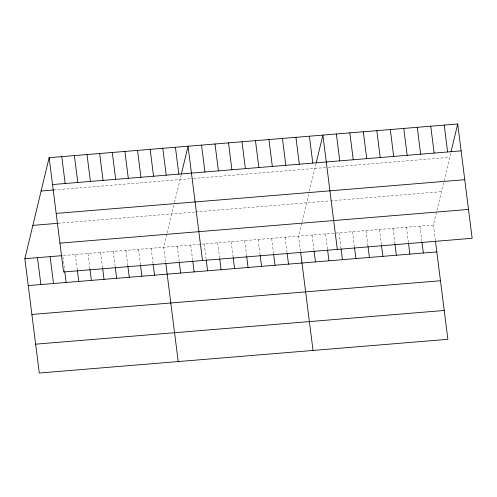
<?xml version="1.0" encoding="UTF-8"?>
<svg xmlns="http://www.w3.org/2000/svg" width="497" height="497" viewBox="0 0 497 497"><rect width="100%" height="100%" fill="white"/><g stroke="black" fill="none" stroke-linecap="round" stroke-linejoin="round"><path stroke-width="0.37" stroke-dasharray="2.48 1.86" d="M166.874 234.329L163.768 247.257L165.706 262.615M167.197 232.969L174.36 203.18M174.534 202.465L181.181 174.801M301.704 223.209L298.598 236.137L300.536 251.494M302.027 221.848L309.19 192.059M309.364 191.345L316.011 163.681M435.366 240.374L433.427 225.017L450.841 152.56M53.751 189.978L192.768 178.516M193.519 178.454L327.598 167.39M328.349 167.327L449.698 157.319M58.124 223.29L194.998 212.002M195.75 211.939L329.828 200.881M330.58 200.819L441.442 191.674M433.427 225.017L62.734 255.588L64.678 270.952M419.94 226.129L421.885 241.486M406.459 227.241L408.397 242.598M392.978 228.353L394.916 243.71M379.491 229.465L381.435 244.822M366.009 230.577L367.948 245.934M352.528 231.689L354.467 247.046M339.041 232.801L340.985 248.158M325.56 233.913L327.498 249.27M312.079 235.025L314.017 250.382M285.11 237.249L287.055 252.606M271.629 238.361L273.567 253.718M258.148 239.473L260.086 254.831M244.661 240.585L246.605 255.943M231.18 241.697L233.118 257.055M217.698 242.809L219.637 258.167M204.217 243.921L206.156 259.279M190.73 245.033L192.674 260.391M177.249 246.145L179.187 261.503M151.138 248.301L153.076 263.658M138.508 249.339L140.446 264.702M125.878 250.382L127.822 265.74M113.248 251.426L115.192 266.783M100.624 252.464L102.562 267.827M87.994 253.507L89.932 268.865M75.364 254.551L77.302 269.908"/><path stroke-width="0.75" d="M435.459 241.144L447.865 339.321L39.288 373.023L24.85 258.713L49.135 157.679L457.712 123.977L472.15 238.287L63.573 271.983L49.135 157.679M181.343 174.118L188.052 146.224L202.49 260.527M316.173 162.997L322.882 135.103L337.32 249.407M451.003 151.877L457.712 123.977M52.533 184.555L461.104 150.858M41.121 191.022L53.751 189.978M56.173 213.406L464.751 179.709M32.864 225.377L58.124 223.29M59.932 243.132L468.503 209.436M24.85 258.713L61.995 255.651M28.248 285.595L436.82 251.892M31.889 314.446L440.466 280.743M35.647 344.172L444.219 310.47M444.225 125.089L447.623 151.97M430.744 126.201L434.142 153.082M417.263 127.313L420.655 154.194M421.978 242.256L423.338 253.004M403.775 128.425L407.173 155.306M408.497 243.368L409.851 254.116M390.294 129.543L393.692 156.418M395.016 244.481L396.37 255.228M376.813 130.655L380.205 157.53M381.528 245.593L382.889 256.34M363.332 131.767L366.724 158.642M368.047 246.705L369.408 257.452M349.845 132.879L353.243 159.754M354.566 247.817L355.92 258.564M336.363 133.991L339.762 160.866M341.079 248.929L342.439 259.676M327.598 250.041L328.958 260.788M309.395 136.215L312.793 163.091M314.116 251.153L315.471 261.9M295.914 137.327L299.312 164.203M300.629 252.265L313.035 350.441M282.433 138.439L285.825 165.315M287.148 253.377L288.508 264.124M268.952 139.551L272.344 166.427M273.667 254.489L275.027 265.236M255.464 140.663L258.862 167.539M260.186 255.601L261.54 266.349M241.983 141.775L245.375 168.651M246.698 256.713L248.059 267.461M228.502 142.887L231.894 169.763M233.217 257.825L234.578 268.573M215.015 144L218.413 170.875M219.736 258.937L221.09 269.685M201.533 145.112L204.932 171.987M206.249 260.049L207.609 270.797M192.768 261.161L194.128 271.909M175.422 147.261L178.821 174.143M179.287 262.273L180.641 273.021M162.792 148.305L166.191 175.18M165.805 263.385L178.206 361.561M150.162 149.349L153.561 176.224M153.175 264.429L154.53 275.176M137.539 150.386L140.931 177.267M140.545 265.466L141.906 276.22M124.909 151.43L128.301 178.305M127.915 266.51L129.276 277.258M112.279 152.473L115.677 179.349M115.285 267.554L116.646 278.301M99.648 153.511L103.047 180.392M102.662 268.591L104.016 279.345M87.018 154.555L90.417 181.43M90.032 269.635L91.386 280.383M74.395 155.598L77.787 182.474M77.402 270.679L78.762 281.426M61.765 156.636L65.157 183.517M64.772 271.716L66.132 282.47M50.11 256.632L53.502 283.507M37.48 257.676L40.872 284.551"/></g></svg>
